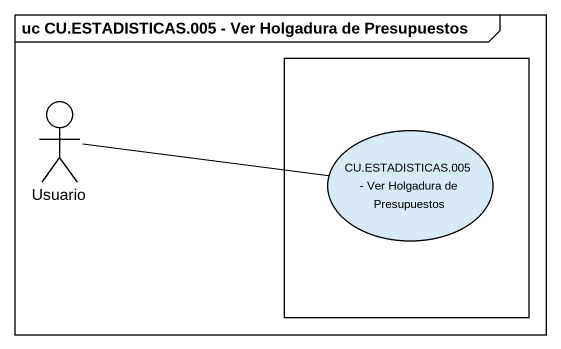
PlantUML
@startuml
mainframe uc CU.ESTADISTICAS.005 - Ver Holgadura de Presupuestos
actor Usuario
rectangle " " as rectangle1 {
  usecase "CU.ESTADISTICAS.005 - Ver Holgadura de Presupuestos" as CU_ESTADISTICAS_005_Ver
}
Usuario -right- CU_ESTADISTICAS_005_Ver
@enduml
